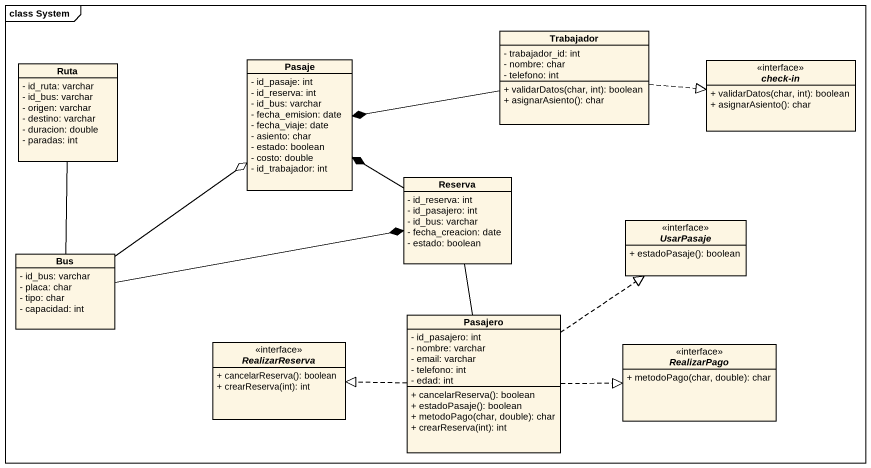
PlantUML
@startuml
mainframe class System
hide circle
hide empty members
skinparam classAttributeIconSize 0
class Pasaje {
  - id_pasaje: int
  - id_reserva: int
  - id_bus: varchar
  - fecha_emision: date
  - fecha_viaje: date
  - asiento: char
  - estado: boolean
  - costo: double
  - id_trabajador: int
}
class Trabajador {
  - trabajador_id: int
  - nombre: char
  - telefono: int
  + validarDatos(char, int): boolean
  + asignarAsiento(): char
}
interface "check-in" as check_in {
  + validarDatos(char, int): boolean
  + asignarAsiento(): char
}
class Ruta {
  - id_ruta: varchar
  - id_bus: varchar
  - origen: varchar
  - destino: varchar
  - duracion: double
  - paradas: int
}
class Reserva {
  - id_reserva: int
  - id_pasajero: int
  - id_bus: varchar
  - fecha_creacion: date
  - estado: boolean
}
class Bus {
  - id_bus: varchar
  - placa: char
  - tipo: char
  - capacidad: int
}
interface UsarPasaje {
  + estadoPasaje(): boolean
}
class Pasajero {
  - id_pasajero: int
  - nombre: varchar
  - email: varchar
  - telefono: int
  - edad: int
  + cancelarReserva(): boolean
  + estadoPasaje(): boolean
  + metodoPago(char, double): char
  + crearReserva(int): int
}
interface RealizarReserva {
  + cancelarReserva(): boolean
  + crearReserva(int): int
}
interface RealizarPago {
  + metodoPago(char, double): char
}
Trabajador -left-* Pasaje
Trabajador .right.|> check_in
Reserva -up-* Pasaje
Reserva -- Pasajero
Bus -up-o Pasaje
Bus -up- Ruta
Bus -right-* Reserva
Pasajero .up.|> UsarPasaje
Pasajero .left.|> RealizarReserva
Pasajero .right.|> RealizarPago
@enduml
